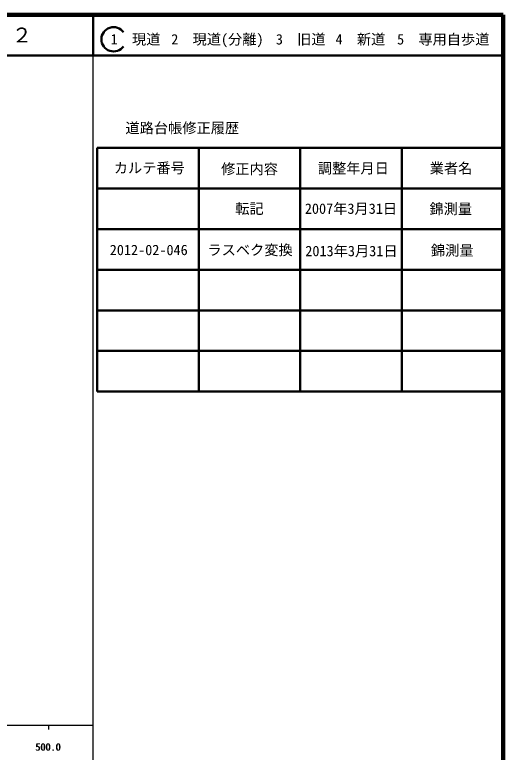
# Model space of a CAD drawing. Units: millimetres on the paper, enlarged 1000 times. Extents: x 47210 to 687210, y -1152 to 358848.
# Drawn here: x 566917 to 687210, y 177205 to 358848 of the extents above; entities that cross this region are included whole.
import ezdxf
from ezdxf.enums import TextEntityAlignment as Align

# ---------------------------------------------------------------- set-up
doc = ezdxf.new("R2010")
doc.units = ezdxf.units.MM
doc.header["$LTSCALE"] = 1000
for name, color, linetype, lineweight in [('M-TTL', 2, 'Continuous', 140), ('M-TTL-BAND', 7, 'Continuous', 25), ('M-TTL-FRAM', 2, 'Continuous', 50), ('M-TTL-LINE', 7, 'Continuous', 50)]:
    doc.layers.add(name, color=color, linetype=linetype, lineweight=lineweight)
doc.layers.add('M-TTL-TXT', color=7, linetype='Continuous')
doc.styles.add('ＭＳ ゴシック', font='')
doc.styles.get('ＭＳ ゴシック').set_extended_font_data('MS Gothic')

msp = doc.modelspace()

# ---------------------------------------------------------------- linework, layer by layer
at = {"layer": 'M-TTL'}
for p, q in [((687210, 358848), (47210, 358848)), ((687210, -1152), (687210, 358848))]:
    msp.add_line(p, q, dxfattribs=at)
at = {"layer": 'M-TTL-BAND'}
for p, q in [((586210, -1152), (586210, 348848)), ((47210, 183848), (586210, 183848)), ((575210, 183848), (575210, 182848))]:
    msp.add_line(p, q, dxfattribs=at)
at = {"layer": 'M-TTL-FRAM'}
for p, q in [((587210, 326045), (587210, 266045)), ((587210, 326045), (687210, 326045)), ((587210, 266045), (687210, 266045))]:
    msp.add_line(p, q, dxfattribs=at)
at = {"layer": 'M-TTL-LINE'}
for p, q in [((586210, 358848), (586210, 348848)), ((47210, 348848), (687210, 348848)), ((612210, 326045), (612210, 266045)), ((637210, 326045), (637210, 266045)), ((662210, 326045), (662210, 266045)), ((587210, 316045), (687210, 316045)), ((587210, 306045), (687210, 306045)), ((587210, 296045), (687210, 296045)), ((587210, 286045), (687210, 286045)), ((587210, 276045), (687210, 276045))]:
    msp.add_line(p, q, dxfattribs=at)
msp.add_arc((591240, 352806), 3000, 35.68533, 324.31467, dxfattribs=at)

# ---------------------------------------------------------------- texts
at = {"layer": 'M-TTL-BAND', "style": 'ＭＳ ゴシック'}
for p in [(575054, 177043), (575210, 177043)]:
    msp.add_text('500.0', height=1833, dxfattribs=at).set_placement(p, align=Align.BOTTOM_CENTER)
at = {"layer": 'M-TTL-TXT', "style": 'ＭＳ ゴシック'}
for s, height, p in [('２', 3666, (568706, 353848)), ('1\u3000現道', 2566, (596658, 352806)), ('2\u3000現道(分離)', 2566, (616828, 352806)), ('3\u3000旧道', 2566, (637331, 352806)), ('4\u3000新道', 2566, (652034, 352806)), ('5\u3000専用自歩道', 2566, (672438, 352806)), ('道路台帳修正履歴', 2566, (608178, 330961)), ('カルテ番号', 2566, (600049, 321125)), ('修正内容', 2566, (624718, 320871)), ('調整年月日', 2566, (650298, 321045)), ('業者名', 2566, (674344, 321045)), ('転記', 2566, (624710, 311094)), ('2007年3月31日', 2566, (649710, 311094)), ('錦測量', 2566, (674286, 311037)), ('2012-02-046', 2566, (599912, 300922)), ('ラスベク変換', 2566, (624868, 300922)), ('2013年3月31日', 2566, (649825, 300661)), ('錦測量', 2566, (674651, 300792))]:
    msp.add_text(s, height=height, dxfattribs=at).set_placement(p, align=Align.MIDDLE_CENTER)

doc.saveas('drawing.dxf')
